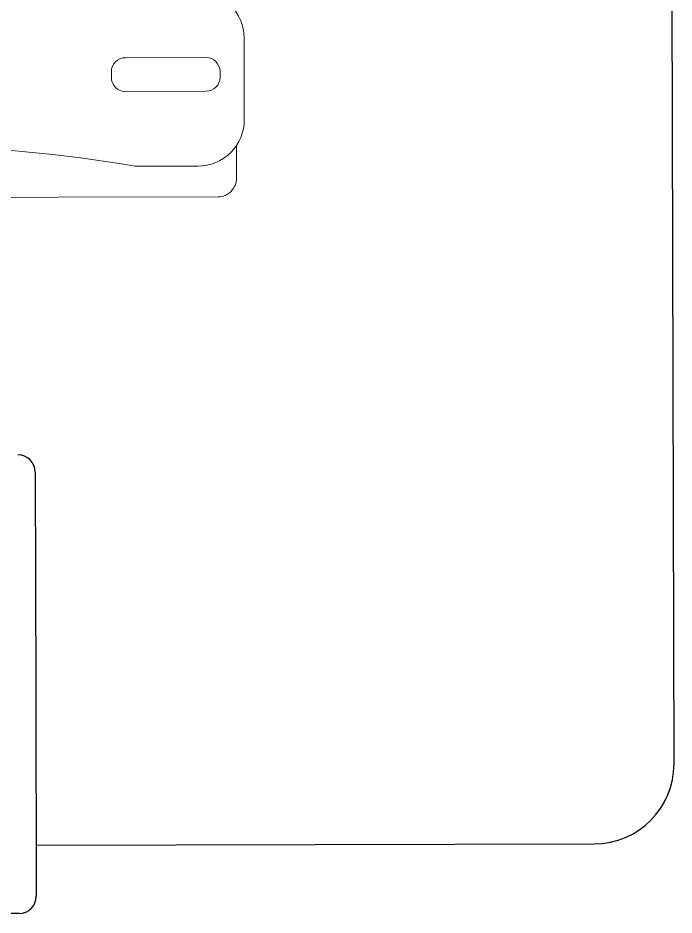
# Model space of a CAD drawing. Header units: inches. Extents: x 164.3 to 247.9, y 15.6 to 56.7.
# Drawn here: x 210.5075 to 210.7649, y 39.7261 to 40.0782 of the extents above; entities that cross this region are included whole.
import ezdxf

# ---------------------------------------------------------------- set-up
doc = ezdxf.new("R2010")
doc.units = ezdxf.units.IN
doc.header["$MEASUREMENT"] = 0
doc.layers.get('0').update_dxf_attribs({"lineweight": 0})
doc.layers.add('EQUI', color=3, linetype='Continuous', lineweight=0)

# ---------------------------------------------------------------- blocks, each defined once
blk = doc.blocks.new('IP PHONE')
at = {"layer": 'EQUI'}
for points in [[(-46.1, 92.72, -0.414214), (-39.86, 86.48), (-39.86, 77.98, 0.089443), (-39.86, 18.68), (-39.86, 13.5, -0.414214), (-46.1, 7.25), (-57.14, 7.25, -0.414214), (-63.39, 13.5), (-63.39, 18.68, 0.089443), (-63.39, 77.98), (-63.39, 86.48, -0.414214), (-57.14, 92.72)], [(-48.74, 87.59), (-48.74, 76.69, -0.414214), (-50.61, 74.81), (-51.41, 74.81, -0.414214), (-53.29, 76.69), (-53.29, 87.59, -0.414214), (-51.41, 89.47), (-50.61, 89.47, -0.414214)]]:
    blk.add_lwpolyline(points, format="xyb", close=True, dxfattribs=at)
blk.add_lwpolyline([(-60.62, 91.66), (-65.03, 91.66, 0.414214), (-67.53, 89.16), (-67.53, 2.5, 0.414214), (-65.03, 0), (-54.51, 0)], format="xyb", dxfattribs=at)

msp = doc.modelspace()

# ---------------------------------------------------------------- linework, layer by layer
at = {"color": 7, "linetype": 'ByBlock', "lineweight": -2}
for p, q in [((210.76491, 39.7855), (210.76382, 40.23914)), ((210.51425, 39.89992), (210.51446, 39.81425)), ((210.51446, 39.81425), (210.51466, 39.73351)), ((210.51461, 39.7535), (210.7336, 39.75403)), ((210.5079, 39.72673), (210.25074, 39.7261))]:
    msp.add_line(p, q, dxfattribs=at)
for centre, radius, start, end in [((210.50748, 39.89991), 0.00677, 0.1388, 90.1388), ((210.73352, 39.78542), 0.03139, 270.1388, 0.1388), ((210.50789, 39.73349), 0.00677, 270.1388, 0.1388)]:
    msp.add_arc(centre, radius, start, end, dxfattribs=at)

# ---------------------------------------------------------------- block references
at = {"color": 7, "xscale": -0.002909101709693036, "yscale": 0.002909101709693036, "zscale": 0.002909101709693036, "rotation": 270.1202769238025}
msp.add_blockref('IP PHONE', (210.32618, 40.20387), dxfattribs=at)

doc.saveas('drawing.dxf')
